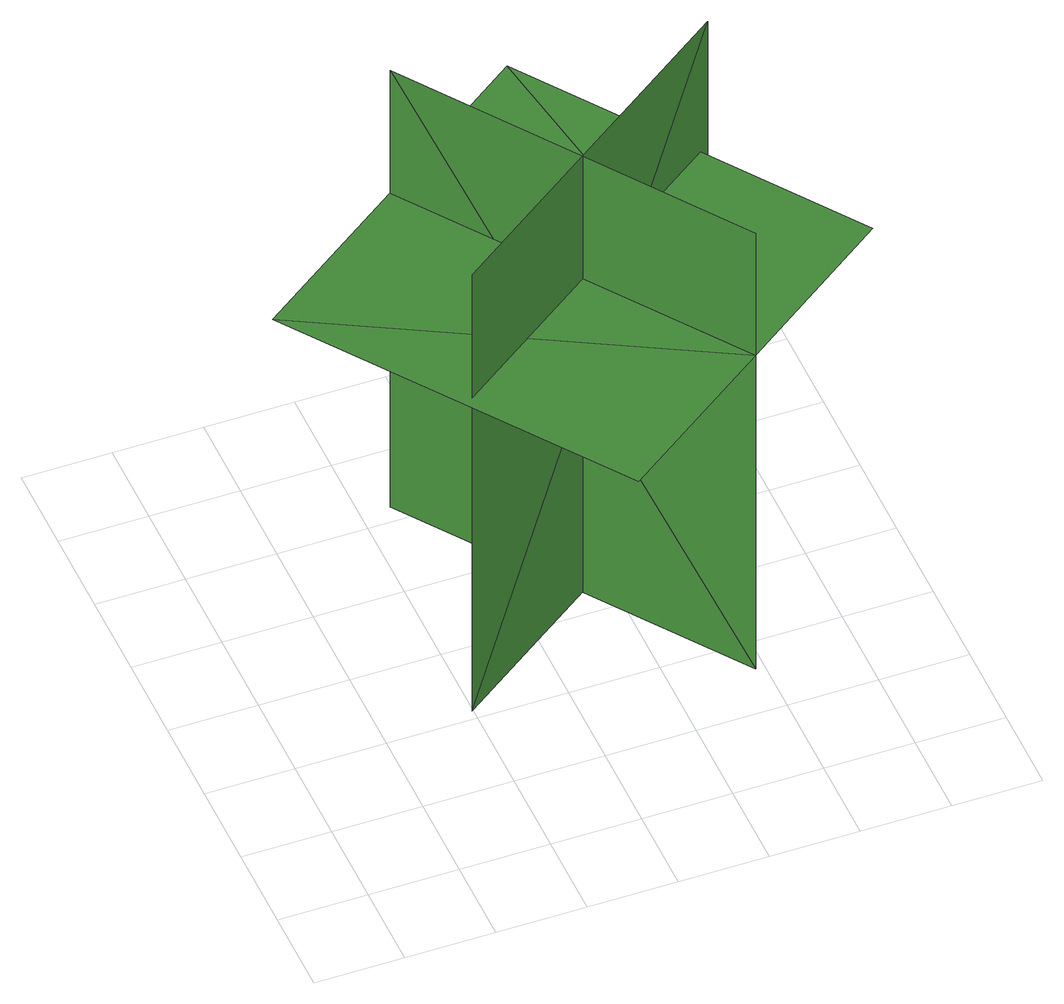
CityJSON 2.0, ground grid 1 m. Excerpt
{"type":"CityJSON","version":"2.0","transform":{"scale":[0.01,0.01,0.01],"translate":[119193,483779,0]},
"CityObjects":{
"tree1":{"type":"SolitaryVegetationObject","geometry":[{"type":"MultiSurface","lod":"1","boundaries":[[[0,1,2]],[[0,2,3]],[[4,5,6]],[[4,6,7]],[[8,9,10]],[[8,10,11]],[[8,11,12]],[[8,12,13]]]}]}
},
"vertices":[
[199,211,17],[560,468,17],[560,468,633],[199,211,633],[490,161,17],[233,521,17],[233,521,633],[490,161,632],[490,161,460],[670,290,460],[413,650,460],[233,521,460],[53,393,460],[310,33,460]
]}
